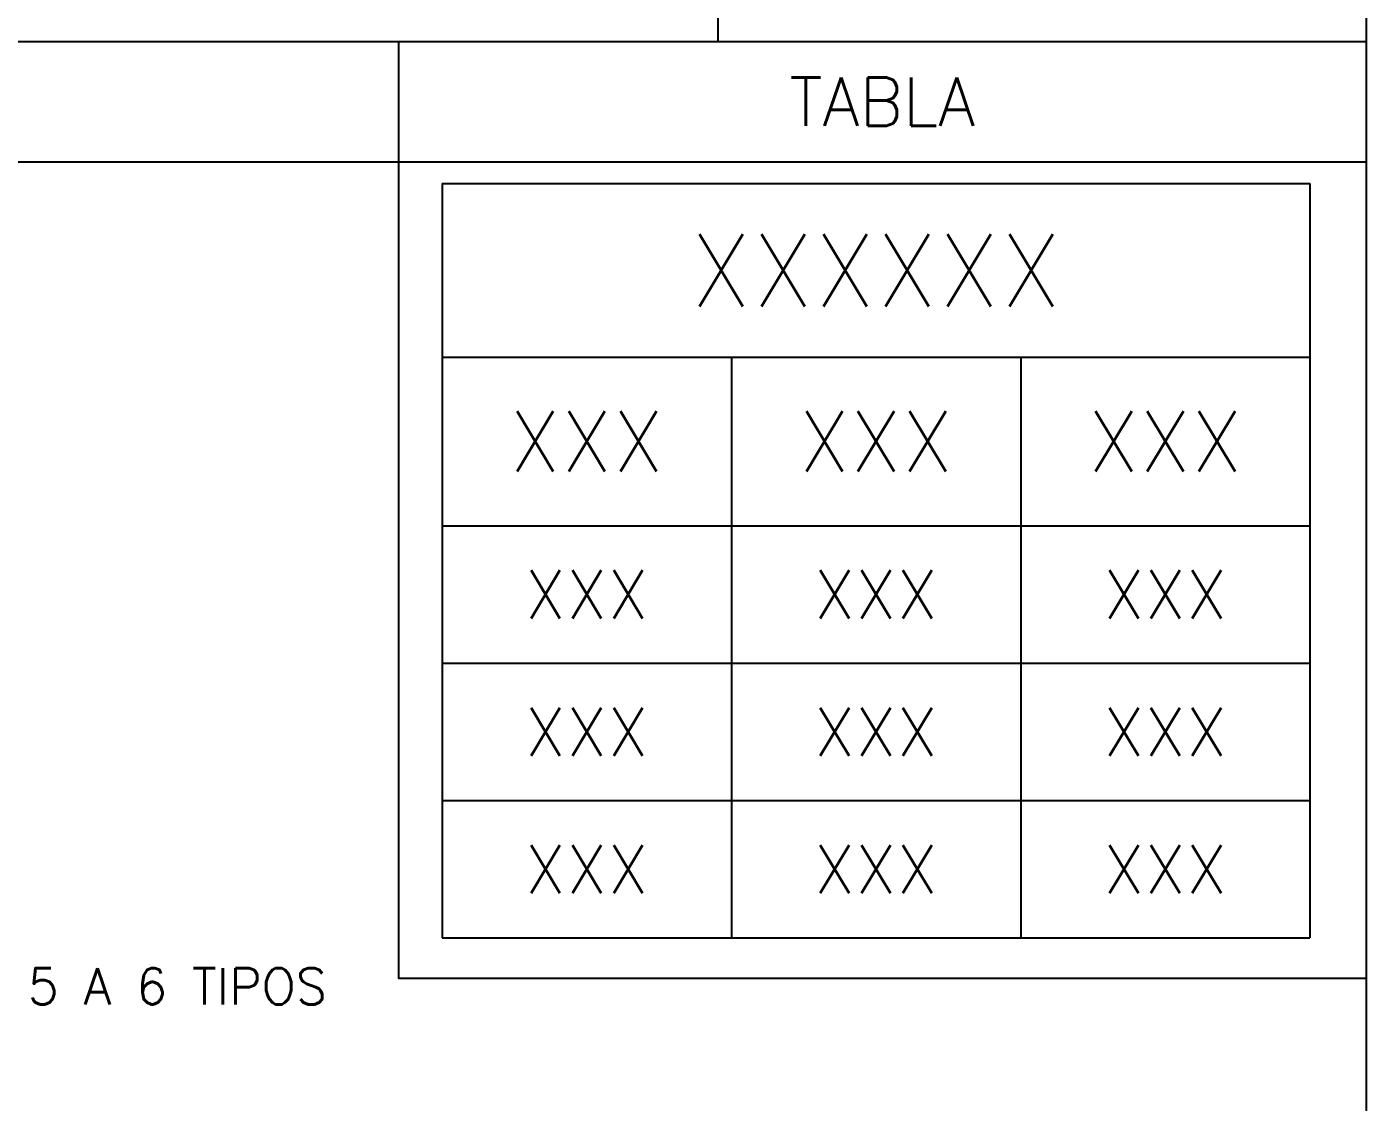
# Model space of a CAD drawing. Header units: millimetres. Extents: x -0.7 to 82.3, y -14.8 to 42.8.
# Drawn here: x 14.58 to 20.14, y 16.87 to 21.33 of the extents above; entities that cross this region are included whole.
import ezdxf

# ---------------------------------------------------------------- set-up
doc = ezdxf.new("R2010")
doc.units = ezdxf.units.MM
doc.header["$LTSCALE"] = 0.01
doc.layers.add('FC_BORDES', color=4, linetype='Continuous')
doc.layers.add('FC_R-80', color=11, linetype='Continuous')
doc.styles.add('FC_TEXT1', font='romans.shx')

# ---------------------------------------------------------------- blocks, each defined once
blk = doc.blocks.new('*T92')
at = {"layer": 'FC_BORDES', "color": 0, "linetype": 'ByBlock', "lineweight": -2, "ltscale": 0.6, "transparency": 16777216}
for p, q in [((0, 0), (3.6, 0)), ((0, 0), (0, -3.13)), ((3.6, 0), (3.6, -3.13)), ((0, -0.72), (3.6, -0.72)), ((1.2, -0.72), (1.2, -3.13)), ((2.4, -0.72), (2.4, -3.13)), ((0, -1.42), (3.6, -1.42)), ((0, -1.99), (3.6, -1.99)), ((0, -2.56), (3.6, -2.56)), ((0, -3.13), (3.6, -3.13))]:
    blk.add_line(p, q, dxfattribs=at)
at = {"layer": 'FC_BORDES', "color": 5, "ltscale": 0.6, "transparency": 16777216, "insert": (1.8, -0.36), "char_height": 0.3, "width": 3.5997, "attachment_point": 5, "style": 'FC_TEXT1'}
blk.add_mtext('XXXXXX', dxfattribs=at)
at = {"layer": 'FC_BORDES', "color": 2, "ltscale": 0.6, "transparency": 16777216, "char_height": 0.25, "width": 1.1997, "attachment_point": 5, "style": 'FC_TEXT1'}
for insert in [(0.6, -1.07), (1.8, -1.07), (3, -1.07)]:
    blk.add_mtext('XXX', dxfattribs=dict(at, insert=insert))
at = {"layer": 'FC_BORDES', "color": 11, "ltscale": 0.6, "transparency": 16777216, "char_height": 0.2, "width": 0.9, "attachment_point": 5, "style": 'FC_TEXT1'}
for insert in [(0.6, -1.705), (1.8, -1.705), (3, -1.705), (0.6, -2.275), (1.8, -2.275), (3, -2.275), (0.6, -2.845), (1.8, -2.845), (3, -2.845)]:
    blk.add_mtext('XXX', dxfattribs=dict(at, insert=insert))

msp = doc.modelspace()

# ---------------------------------------------------------------- linework, layer by layer
at = {"layer": 'FC_BORDES', "ltscale": 1.5}
msp.add_lwpolyline([(0, 42.7823), (20.1371, 42.7823), (20.1371, 0), (0, 0)], close=True, dxfattribs=at)
for points in [[(17.4466, 25.9381), (17.4466, 21.2725)], [(9.3753, 21.2725), (20.1371, 21.2725)], [(16.1226, 21.2725), (16.1226, 17.3854), (20.1371, 17.3854)], [(9.3753, 20.7725), (20.1371, 20.7725)]]:
    msp.add_lwpolyline(points, dxfattribs=at)

# ---------------------------------------------------------------- block references
msp.add_blockref('*T92', (16.3037, 20.6827))

# ---------------------------------------------------------------- texts
at = {"layer": 'FC_R-80', "insert": (18.1298, 21.0225), "char_height": 0.2, "width": 0.849619, "attachment_point": 5, "style": 'FC_TEXT1'}
msp.add_mtext('TABLA', dxfattribs=at)
at = {"layer": 'FC_R-80', "insert": (14.5841, 17.2766), "char_height": 0.15, "attachment_point": 7, "style": 'FC_TEXT1'}
msp.add_mtext('5 A 6 TIPOS', dxfattribs=at)

doc.saveas('drawing.dxf')
